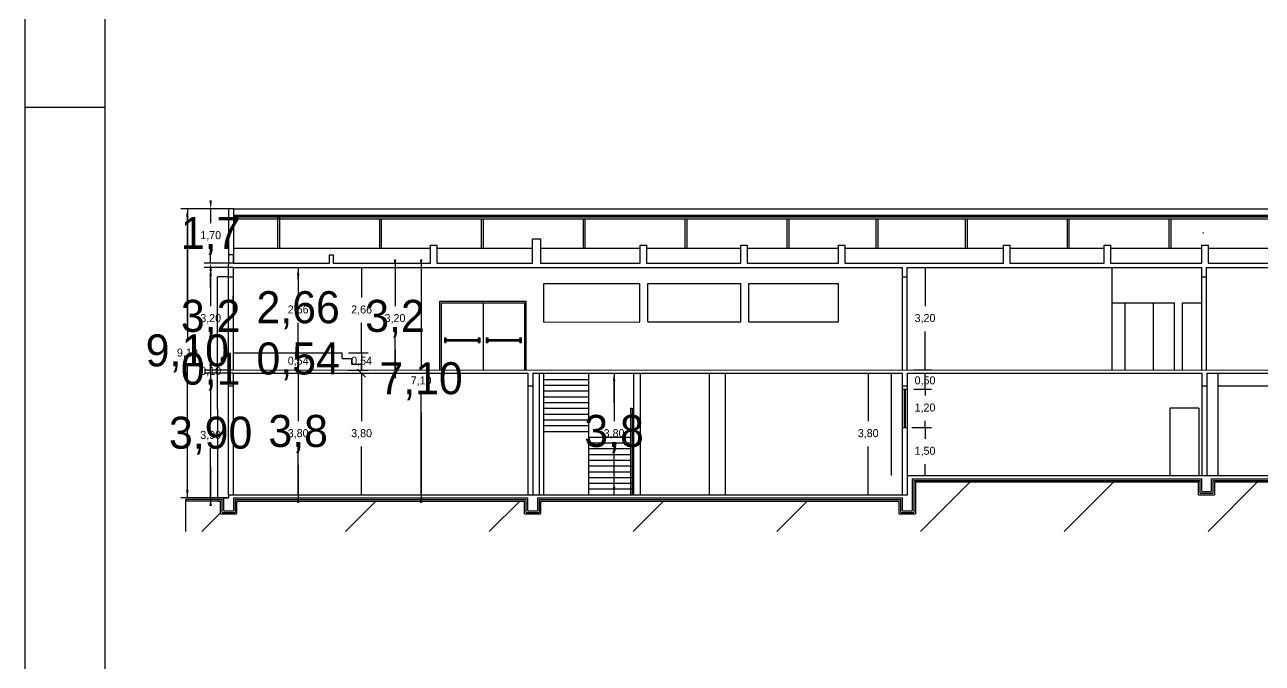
# Model space of a CAD drawing. Header units: metres. Extents: x -999 to 3200, y -1400 to 5056.
# Drawn here: x 1416.61 to 1455.26, y 4745.21 to 4765.15 of the extents above; entities that cross this region are included whole.
import ezdxf

# ---------------------------------------------------------------- set-up
doc = ezdxf.new("R2010")
doc.units = ezdxf.units.M
for name, color, linetype, true_color in [('0.1', 7, 'Continuous', 0x000001), ('01', 7, 'Continuous', 0x000001), ('1', 7, 'Continuous', 0x000001), ('Capa3', 7, 'Continuous', 0x000003), ('LINHA FINAS', 1, 'Continuous', 0x010c03), ('PAREDE', 7, 'Continuous', 0x000005), ('S2MARGF', 7, 'Continuous', 0x000004), ('S2MARGG', 7, 'Continuous', 0x00000d), ('Vão', 7, 'Continuous', 0x000002)]:
    doc.layers.add(name, color=color, linetype=linetype, true_color=true_color)

# ---------------------------------------------------------------- blocks, each defined once
blk = doc.blocks.new('*D217')
at = {"layer": '1', "color": 8}
for p, q in [((1442.475, 4754.274), (1443.155, 4754.274)), ((1442.955, 4750.474), (1442.955, 4751.978)), ((1442.475, 4750.474), (1443.155, 4750.474))]:
    blk.add_line(p, q, dxfattribs=at)
blk = doc.blocks.new('*D218')
at = {"layer": '1', "color": 8}
for p, q in [((1444.318, 4752.574), (1444.93, 4752.574)), ((1444.73, 4751.074), (1444.73, 4751.428)), ((1444.378, 4751.074), (1444.93, 4751.074))]:
    blk.add_line(p, q, dxfattribs=at)
blk = doc.blocks.new('*D219')
at = {"layer": '1', "color": 8}
for p, q in [((1444.378, 4753.774), (1444.93, 4753.774)), ((1444.378, 4752.574), (1444.93, 4752.574)), ((1444.73, 4752.574), (1444.73, 4752.324))]:
    blk.add_line(p, q, dxfattribs=at)
blk = doc.blocks.new('*D220')
at = {"layer": '1', "color": 8}
for p, q in [((1444.378, 4754.274), (1444.93, 4754.274)), ((1444.73, 4753.774), (1444.73, 4754.274)), ((1444.378, 4753.774), (1444.93, 4753.774))]:
    blk.add_line(p, q, dxfattribs=at)
blk = doc.blocks.new('*D221')
at = {"layer": '1', "color": 8}
for p, q in [((1444.377, 4757.567), (1444.93, 4757.567)), ((1444.73, 4757.567), (1444.73, 4756.364)), ((1444.377, 4754.37), (1444.93, 4754.37))]:
    blk.add_line(p, q, dxfattribs=at)
blk = doc.blocks.new('_OBLIQUE')
at = {"color": 7}
blk.add_line((-0.5, -0.5), (0.5, 0.5), dxfattribs=at)
blk = doc.blocks.new('*D223')
at = {"layer": '1', "color": 8}
for p, q in [((1427.132, 4754.274), (1427.132, 4752.77)), ((1427.132, 4750.474), (1427.132, 4751.978))]:
    blk.add_line(p, q, dxfattribs=at)
at = {"layer": '1', "color": 1, "xscale": 0.25, "yscale": 0.25, "zscale": 0.25, "rotation": 90}
blk.add_blockref('_OBLIQUE', (1427.132, 4754.274), dxfattribs=at)
blk = doc.blocks.new('*D224')
at = {"layer": '1', "color": 8}
for p, q in [((1426.726, 4754.907), (1427.332, 4754.907)), ((1427.132, 4754.907), (1427.132, 4754.367)), ((1426.726, 4754.367), (1427.332, 4754.367))]:
    blk.add_line(p, q, dxfattribs=at)
blk = doc.blocks.new('*D225')
at = {"layer": '1', "color": 8}
for p, q in [((1426.726, 4757.567), (1427.332, 4757.567)), ((1427.132, 4754.907), (1427.132, 4755.841)), ((1426.726, 4754.907), (1427.332, 4754.907))]:
    blk.add_line(p, q, dxfattribs=at)
blk = doc.blocks.new('_CLOSEDFILLED')
at = {"color": 0, "linetype": 'BYBLOCK'}
blk.add_solid([(-1, 0.16), (0, 0), (-1, -0.16)], dxfattribs=at)

msp = doc.modelspace()

# ---------------------------------------------------------------- hatches: boundary and pattern name
at = {"layer": '1'}
h = msp.add_hatch(dxfattribs=at)
h.set_pattern_fill('ANSI31', color=1)
h.paths.add_polyline_path([(1475.929, 4751.524), (1475.078, 4751.524), (1475.078, 4751.074), (1474.578, 4751.074), (1474.578, 4751.474), (1465.828, 4751.474), (1465.828, 4750.474), (1465.328, 4750.474), (1465.328, 4750.874), (1453.773, 4750.874), (1453.773, 4750.474), (1453.273, 4750.474), (1453.273, 4750.874), (1444.428, 4750.874), (1444.428, 4749.874), (1443.928, 4749.874), (1443.928, 4750.274), (1432.723, 4750.274), (1432.723, 4749.874), (1432.223, 4749.874), (1432.223, 4750.274), (1423.228, 4750.274), (1423.228, 4749.874), (1422.728, 4749.874), (1422.728, 4750.274), (1421.628, 4750.274), (1421.628, 4749.324), (1475.929, 4749.324), (1475.929, 4751.524)])

# ---------------------------------------------------------------- linework, layer by layer
at = {"color": 1}
for p, q in [((1422.417, 4759.657), (1422.417, 4759.526)), ((1422.977, 4759.407), (1421.689, 4759.407)), ((1421.689, 4755.859), (1421.689, 4759.157)), ((1423.127, 4759.407), (1422.417, 4759.407)), ((1423.127, 4757.707), (1422.417, 4757.707)), ((1422.417, 4757.588), (1422.417, 4757.457)), ((1423.127, 4757.567), (1422.417, 4757.567)), ((1425.15, 4757.567), (1425.15, 4757.567)), ((1428.174, 4757.567), (1428.175, 4757.567)), ((1428.175, 4757.817), (1428.175, 4756.936)), ((1428.786, 4757.567), (1428.99, 4757.567)), ((1428.99, 4757.817), (1428.99, 4754.989)), ((1422.417, 4756.935), (1422.417, 4757.317)), ((1425.15, 4757.206), (1425.15, 4757.317)), ((1425.15, 4755.157), (1425.15, 4755.407)), ((1425.15, 4755.157), (1425.15, 4755.268)), ((1422.417, 4754.617), (1422.417, 4754.998)), ((1422.417, 4754.617), (1422.417, 4754.867)), ((1425.15, 4754.907), (1425.15, 4754.907)), ((1425.15, 4754.907), (1425.15, 4754.907)), ((1428.175, 4754.998), (1428.175, 4754.117)), ((1422.417, 4754.517), (1422.417, 4753.289)), ((1425.15, 4754.524), (1425.15, 4753.343)), ((1423.127, 4754.367), (1422.417, 4754.367)), ((1423.127, 4754.367), (1422.417, 4754.367)), ((1423.128, 4754.267), (1422.417, 4754.267)), ((1423.127, 4754.267), (1422.417, 4754.267)), ((1425.15, 4754.367), (1425.15, 4754.367)), ((1425.15, 4754.274), (1425.15, 4754.274)), ((1425.15, 4754.117), (1425.15, 4753.867)), ((1428.175, 4754.367), (1428.175, 4754.367)), ((1434.723, 4754.274), (1435.018, 4754.274)), ((1421.689, 4750.624), (1421.689, 4753.922)), ((1422.417, 4754.017), (1422.417, 4753.767)), ((1435.018, 4753.343), (1435.018, 4754.024)), ((1428.99, 4753.052), (1428.99, 4750.224)), ((1425.15, 4751.405), (1425.15, 4750.224)), ((1435.018, 4750.724), (1435.018, 4751.405)), ((1422.417, 4751.352), (1422.417, 4750.124)), ((1422.978, 4750.374), (1421.689, 4750.374)), ((1422.978, 4750.374), (1422.417, 4750.374)), ((1425.15, 4750.474), (1425.15, 4750.474)), ((1428.786, 4750.474), (1428.99, 4750.474)), ((1434.723, 4750.474), (1435.018, 4750.474))]:
    msp.add_line(p, q, dxfattribs=at)
at = {"color": 7}
for p, q in [((1444.378, 4750.924, 0), (1453.323, 4750.924, 0)), ((1444.378, 4750.924, 0), (1444.378, 4749.924, 0)), ((1444.428, 4750.874, 0), (1453.273, 4750.874, 0)), ((1444.428, 4750.874, 0), (1444.428, 4749.874, 0)), ((1453.273, 4750.474, 0), (1453.273, 4750.874, 0)), ((1453.323, 4750.524, 0), (1453.323, 4750.924, 0)), ((1453.723, 4750.924, 0), (1465.378, 4750.924, 0)), ((1453.723, 4750.924, 0), (1453.723, 4750.524, 0)), ((1453.773, 4750.874, 0), (1465.328, 4750.874, 0)), ((1453.773, 4750.874, 0), (1453.773, 4750.474, 0)), ((1422.628, 4750.324, 0), (1421.628, 4750.324, 0)), ((1422.628, 4750.274, 0), (1421.628, 4750.274, 0)), ((1422.628, 4750.324, 0), (1422.778, 4750.324, 0)), ((1422.628, 4750.274, 0), (1422.728, 4750.274, 0)), ((1422.728, 4749.874, 0), (1422.728, 4750.274, 0)), ((1422.778, 4749.924, 0), (1422.778, 4750.324, 0)), ((1423.178, 4750.324, 0), (1432.273, 4750.324, 0)), ((1423.178, 4750.324, 0), (1423.178, 4749.924, 0)), ((1423.228, 4750.274, 0), (1432.223, 4750.274, 0)), ((1423.228, 4750.274, 0), (1423.228, 4749.874, 0)), ((1432.223, 4749.874, 0), (1432.223, 4750.274, 0)), ((1432.273, 4749.924, 0), (1432.273, 4750.324, 0)), ((1432.673, 4750.324, 0), (1443.978, 4750.324, 0)), ((1432.673, 4750.324, 0), (1432.673, 4749.924, 0)), ((1432.723, 4750.274, 0), (1443.928, 4750.274, 0)), ((1432.723, 4750.274, 0), (1432.723, 4749.874, 0)), ((1443.928, 4749.874, 0), (1443.928, 4750.274, 0)), ((1443.978, 4749.924, 0), (1443.978, 4750.324, 0)), ((1453.273, 4750.474, 0), (1453.773, 4750.474, 0)), ((1453.323, 4750.524, 0), (1453.723, 4750.524, 0)), ((1422.728, 4749.874, 0), (1423.228, 4749.874, 0)), ((1422.778, 4749.924, 0), (1423.178, 4749.924, 0)), ((1432.223, 4749.874, 0), (1432.723, 4749.874, 0)), ((1432.273, 4749.924, 0), (1432.673, 4749.924, 0)), ((1443.928, 4749.874, 0), (1444.428, 4749.874, 0)), ((1443.978, 4749.924, 0), (1444.378, 4749.924, 0))]:
    msp.add_line(p, q, dxfattribs=at)
at = {"layer": '0.1', "color": 1}
for p, q in [((1474.678, 4759.197, 0), (1423.127, 4759.197, 0)), ((1474.678, 4759.167, 0), (1423.127, 4759.167, 0)), ((1474.678, 4759.137, 0), (1423.127, 4759.137, 0)), ((1474.678, 4759.077, 0), (1423.127, 4759.077, 0)), ((1443.198, 4759.077, 0), (1443.198, 4758.167, 0)), ((1443.258, 4759.077, 0), (1443.258, 4758.167, 0)), ((1429.279, 4758.167, 0), (1423.127, 4758.167, 0)), ((1432.469, 4758.167, 0), (1429.479, 4758.167, 0)), ((1435.829, 4758.167, 0), (1432.719, 4758.167, 0)), ((1438.979, 4758.167, 0), (1436.029, 4758.167, 0)), ((1442.029, 4758.167, 0), (1439.179, 4758.167, 0)), ((1443.198, 4758.167, 0), (1442.229, 4758.167, 0)), ((1447.179, 4758.167, 0), (1443.198, 4758.167, 0)), ((1450.329, 4758.167, 0), (1447.379, 4758.167, 0)), ((1453.379, 4758.167, 0), (1450.529, 4758.167, 0)), ((1458.879, 4758.167, 0), (1453.579, 4758.167, 0))]:
    msp.add_line(p, q, dxfattribs=at)
at = {"layer": '01', "color": 1}
for p, q in [((1424.504, 4759.137, 0), (1424.504, 4758.167, 0)), ((1424.564, 4759.137, 0), (1424.564, 4758.167, 0)), ((1427.686, 4759.077, 0), (1427.686, 4758.167, 0)), ((1427.746, 4759.077, 0), (1427.746, 4758.167, 0)), ((1430.867, 4759.077, 0), (1430.867, 4758.167, 0)), ((1430.927, 4759.077, 0), (1430.927, 4758.167, 0)), ((1434.049, 4759.077, 0), (1434.049, 4758.167, 0)), ((1434.109, 4759.077, 0), (1434.109, 4758.167, 0)), ((1437.23, 4759.077, 0), (1437.23, 4758.167, 0)), ((1437.29, 4759.077, 0), (1437.29, 4758.167, 0)), ((1440.412, 4759.077, 0), (1440.412, 4758.167, 0)), ((1440.472, 4759.077, 0), (1440.472, 4758.167, 0)), ((1445.984, 4759.077, 0), (1445.984, 4758.167, 0)), ((1446.044, 4759.077, 0), (1446.044, 4758.167, 0)), ((1449.166, 4759.077, 0), (1449.166, 4758.167, 0)), ((1449.226, 4759.077, 0), (1449.226, 4758.167, 0)), ((1452.347, 4759.077, 0), (1452.347, 4758.167, 0)), ((1452.407, 4759.077, 0), (1452.407, 4758.167, 0))]:
    msp.add_line(p, q, dxfattribs=at)
at = {"layer": '1', "color": 8}
for p, q in [((1422.777, 4759.407), (1421.489, 4759.407)), ((1421.689, 4759.407), (1421.689, 4755.286)), ((1422.927, 4759.407), (1422.217, 4759.407)), ((1422.417, 4759.407), (1422.417, 4758.953)), ((1422.417, 4757.707), (1422.417, 4758.161)), ((1422.927, 4757.707), (1422.217, 4757.707)), ((1422.927, 4757.567), (1422.217, 4757.567)), ((1422.417, 4757.567), (1422.417, 4756.363)), ((1425.15, 4757.567), (1425.15, 4756.633)), ((1426.726, 4757.567), (1427.332, 4757.567)), ((1427.132, 4757.567), (1427.132, 4756.633)), ((1428.175, 4757.567), (1428.175, 4756.363)), ((1428.374, 4757.567), (1428.375, 4757.567)), ((1428.986, 4757.567), (1429.19, 4757.567)), ((1428.99, 4757.567), (1428.99, 4754.416)), ((1444.377, 4757.567), (1444.93, 4757.567)), ((1444.73, 4757.567), (1444.73, 4756.364)), ((1425.15, 4754.907), (1425.15, 4755.841)), ((1427.132, 4754.907), (1427.132, 4755.841)), ((1422.417, 4754.367), (1422.417, 4755.571)), ((1428.175, 4754.367), (1428.175, 4755.571)), ((1444.73, 4754.37), (1444.73, 4755.572)), ((1425.15, 4754.907), (1425.15, 4754.367)), ((1426.726, 4754.907), (1427.332, 4754.907)), ((1426.726, 4754.907), (1427.332, 4754.907)), ((1427.132, 4754.907), (1427.132, 4754.367)), ((1421.689, 4750.374), (1421.689, 4754.495)), ((1422.417, 4754.367), (1422.417, 4754.617)), ((1422.927, 4754.367), (1422.217, 4754.367)), ((1422.927, 4754.367), (1422.217, 4754.367)), ((1422.928, 4754.267), (1422.217, 4754.267)), ((1422.927, 4754.267), (1422.217, 4754.267)), ((1422.417, 4754.267), (1422.417, 4754.367)), ((1422.417, 4754.267), (1422.417, 4752.716)), ((1422.417, 4754.267), (1422.417, 4754.017)), ((1424.95, 4754.367), (1424.95, 4754.367)), ((1425.15, 4754.274), (1425.15, 4752.77)), ((1425.35, 4754.274), (1425.35, 4754.274)), ((1426.726, 4754.367), (1427.332, 4754.367)), ((1427.132, 4754.274), (1427.132, 4752.77)), ((1434.923, 4754.274), (1435.218, 4754.274)), ((1435.018, 4754.274), (1435.018, 4752.77)), ((1442.475, 4754.274), (1443.155, 4754.274)), ((1442.955, 4754.274), (1442.955, 4752.77)), ((1444.377, 4754.37), (1444.93, 4754.37)), ((1444.378, 4754.274), (1444.93, 4754.274)), ((1444.73, 4753.774), (1444.73, 4754.274)), ((1444.378, 4753.774), (1444.93, 4753.774)), ((1444.378, 4753.774), (1444.93, 4753.774)), ((1444.73, 4753.774), (1444.73, 4754.024)), ((1444.73, 4753.774), (1444.73, 4753.57)), ((1428.99, 4750.474), (1428.99, 4753.625)), ((1444.318, 4752.574), (1444.93, 4752.574)), ((1444.378, 4752.574), (1444.93, 4752.574)), ((1444.73, 4752.574), (1444.73, 4752.778)), ((1444.73, 4752.574), (1444.73, 4752.22)), ((1444.73, 4752.574), (1444.73, 4752.324)), ((1422.417, 4750.374), (1422.417, 4751.925)), ((1425.15, 4750.474), (1425.15, 4751.978)), ((1427.132, 4750.474), (1427.132, 4751.978)), ((1435.018, 4750.474), (1435.018, 4751.978)), ((1442.955, 4750.474), (1442.955, 4751.978)), ((1444.73, 4751.074), (1444.73, 4751.428)), ((1444.378, 4751.074), (1444.93, 4751.074)), ((1422.778, 4750.374), (1421.489, 4750.374)), ((1422.778, 4750.374), (1422.217, 4750.374)), ((1425.35, 4750.474), (1425.35, 4750.474)), ((1428.986, 4750.474), (1429.19, 4750.474)), ((1434.923, 4750.474), (1435.218, 4750.474)), ((1442.475, 4750.474), (1443.155, 4750.474))]:
    msp.add_line(p, q, dxfattribs=at)
at = {"layer": '1', "color": 1}
for p, q in [((1423.127, 4759.407, 0), (1422.977, 4759.407, 0)), ((1423.127, 4759.407, 0), (1474.828, 4759.407, 0)), ((1422.977, 4757.277, 0), (1422.628, 4757.277, 0)), ((1432.827, 4757.068, 0), (1435.827, 4757.069, 0)), ((1432.827, 4755.868, 0), (1432.827, 4757.068, 0)), ((1435.827, 4755.869, 0), (1435.827, 4757.069, 0)), ((1436.077, 4755.869, 0), (1436.077, 4757.069, 0)), ((1436.077, 4757.069, 0), (1438.977, 4757.069, 0)), ((1438.977, 4755.869, 0), (1438.977, 4757.069, 0)), ((1439.227, 4755.869, 0), (1439.227, 4757.069, 0)), ((1439.227, 4757.069, 0), (1442.027, 4757.069, 0)), ((1442.027, 4755.869, 0), (1442.027, 4757.069, 0)), ((1429.577, 4754.37, 0), (1429.577, 4756.518, 0)), ((1429.577, 4756.518, 0), (1432.277, 4756.518, 0)), ((1429.627, 4754.37, 0), (1429.627, 4756.468, 0)), ((1429.627, 4756.468, 0), (1432.227, 4756.468, 0)), ((1430.927, 4756.468, 0), (1430.927, 4754.368, 0)), ((1432.077, 4756.468, 0), (1432.077, 4756.468, 0)), ((1432.127, 4756.468, 0), (1432.127, 4756.468, 0)), ((1432.227, 4754.368, 0), (1432.227, 4756.468, 0)), ((1432.277, 4754.368, 0), (1432.277, 4756.518, 0)), ((1432.827, 4755.868, 0), (1435.827, 4755.869, 0)), ((1436.077, 4755.869, 0), (1438.977, 4755.869, 0)), ((1439.227, 4755.869, 0), (1442.027, 4755.869, 0)), ((1429.727, 4755.229, 0), (1429.727, 4755.369, 0)), ((1429.727, 4755.369, 0), (1429.777, 4755.369, 0)), ((1429.727, 4755.319, 0), (1430.827, 4755.319, 0)), ((1429.727, 4755.279, 0), (1430.827, 4755.279, 0)), ((1429.727, 4755.229, 0), (1429.777, 4755.229, 0)), ((1429.777, 4755.319, 0), (1429.777, 4755.369, 0)), ((1429.777, 4755.229, 0), (1429.777, 4755.279, 0)), ((1430.777, 4755.369, 0), (1430.777, 4755.319, 0)), ((1430.777, 4755.369, 0), (1430.827, 4755.369, 0)), ((1430.777, 4755.279, 0), (1430.777, 4755.229, 0)), ((1430.777, 4755.229, 0), (1430.827, 4755.229, 0)), ((1430.827, 4755.369, 0), (1430.827, 4755.229, 0)), ((1431.027, 4755.369, 0), (1431.027, 4755.229, 0)), ((1431.027, 4755.369, 0), (1431.077, 4755.369, 0)), ((1431.027, 4755.319, 0), (1432.127, 4755.319, 0)), ((1431.027, 4755.279, 0), (1432.127, 4755.279, 0)), ((1431.027, 4755.229, 0), (1431.077, 4755.229, 0)), ((1431.077, 4755.369, 0), (1431.077, 4755.319, 0)), ((1431.077, 4755.279, 0), (1431.077, 4755.229, 0)), ((1432.077, 4755.319, 0), (1432.077, 4755.369, 0)), ((1432.077, 4755.369, 0), (1432.127, 4755.369, 0)), ((1432.077, 4755.229, 0), (1432.077, 4755.279, 0)), ((1432.077, 4755.229, 0), (1432.127, 4755.229, 0)), ((1432.127, 4755.229, 0), (1432.127, 4755.369, 0)), ((1432.828, 4754.074, 0), (1434.228, 4754.074, 0)), ((1434.228, 4750.474, 0), (1434.228, 4754.274, 0)), ((1438.003, 4750.474, 0), (1438.003, 4754.274, 0)), ((1438.503, 4750.474, 0), (1438.503, 4754.274, 0)), ((1432.828, 4753.894, 0), (1434.228, 4753.894, 0)), ((1432.828, 4753.714, 0), (1434.228, 4753.714, 0)), ((1453.878, 4753.874, 0), (1457.328, 4753.874, 0)), ((1432.828, 4753.534, 0), (1434.228, 4753.534, 0)), ((1432.828, 4753.354, 0), (1434.228, 4753.354, 0)), ((1432.828, 4753.174, 0), (1434.228, 4753.174, 0)), ((1432.828, 4752.994, 0), (1434.228, 4752.994, 0)), ((1435.543, 4750.474, 0), (1435.543, 4753.174, 0)), ((1435.543, 4753.174, 0), (1435.584, 4753.174, 0)), ((1435.584, 4753.174, 0), (1435.584, 4750.474, 0)), ((1452.378, 4753.174, 0), (1452.378, 4751.074, 0)), ((1453.278, 4753.174, 0), (1452.378, 4753.174, 0)), ((1453.278, 4753.174, 0), (1453.278, 4751.074, 0)), ((1432.828, 4752.814, 0), (1434.228, 4752.814, 0)), ((1432.828, 4752.634, 0), (1434.228, 4752.634, 0)), ((1432.828, 4752.454, 0), (1434.228, 4752.454, 0)), ((1434.228, 4752.274, 0), (1435.543, 4752.274, 0)), ((1435.584, 4752.274, 0), (1435.628, 4752.274, 0)), ((1434.228, 4752.094, 0), (1435.543, 4752.094, 0)), ((1434.228, 4751.914, 0), (1435.543, 4751.914, 0)), ((1435.584, 4752.094, 0), (1435.628, 4752.094, 0)), ((1435.584, 4751.914, 0), (1435.628, 4751.914, 0)), ((1434.228, 4751.734, 0), (1435.543, 4751.734, 0)), ((1434.228, 4751.554, 0), (1435.543, 4751.554, 0)), ((1434.228, 4751.374, 0), (1435.628, 4751.374, 0)), ((1435.543, 4751.374, 0), (1435.584, 4751.374, 0)), ((1435.543, 4751.374, 0), (1435.584, 4751.374, 0)), ((1435.584, 4751.734, 0), (1435.628, 4751.734, 0)), ((1435.584, 4751.554, 0), (1435.628, 4751.554, 0)), ((1434.228, 4751.194, 0), (1435.543, 4751.194, 0)), ((1434.228, 4751.014, 0), (1435.628, 4751.014, 0)), ((1435.584, 4751.194, 0), (1435.628, 4751.194, 0)), ((1434.228, 4750.834, 0), (1435.628, 4750.834, 0)), ((1434.228, 4750.654, 0), (1435.628, 4750.654, 0)), ((1421.628, 4750.324, 0), (1421.628, 4749.324, 0)), ((1432.828, 4750.474, 0), (1435.628, 4750.474, 0)), ((1435.543, 4750.474, 0), (1435.584, 4750.474, 0))]:
    msp.add_line(p, q, dxfattribs=at)
at = {"layer": 'Capa3', "color": 3}
for p, q in [((1450.577, 4756.471, 0), (1452.527, 4756.471, 0)), ((1450.975, 4756.471, 0), (1450.975, 4754.372, 0)), ((1451.859, 4756.471, 0), (1451.86, 4754.372, 0)), ((1452.527, 4754.371, 0), (1452.527, 4756.471, 0)), ((1452.777, 4754.371, 0), (1452.777, 4756.471, 0)), ((1452.777, 4756.471, 0), (1453.377, 4756.471, 0))]:
    msp.add_line(p, q, dxfattribs=at)
at = {"layer": 'Defpoints'}
for p in [(1421.689, 4759.407), (1422.977, 4759.407), (1423.127, 4759.407, 0), (1422.417, 4757.707), (1422.417, 4757.567), (1423.127, 4757.707, 0), (1423.127, 4757.567, 0), (1425.15, 4757.567, 0), (1425.15, 4757.567), (1426.526, 4757.567, 0), (1427.132, 4757.567), (1428.174, 4757.567, 0), (1428.786, 4757.567, 0), (1444.177, 4757.567, 0), (1425.15, 4754.907, 0), (1425.15, 4754.907), (1426.526, 4754.907, 0), (1426.526, 4754.907, 0), (1422.417, 4754.367), (1423.127, 4754.367, 0), (1423.127, 4754.367, 0), (1423.127, 4754.267, 0), (1423.128, 4754.267, 0), (1425.15, 4754.367, 0), (1425.15, 4754.367), (1425.15, 4754.274, 0), (1426.526, 4754.367, 0), (1427.132, 4754.367), (1427.132, 4754.274), (1428.175, 4754.367, 0), (1428.175, 4754.367), (1434.723, 4754.274, 0), (1435.018, 4754.274), (1442.275, 4754.274), (1442.955, 4754.274), (1444.177, 4754.37, 0), (1444.178, 4754.274), (1444.73, 4754.37), (1444.73, 4754.274), (1444.178, 4753.774), (1444.178, 4753.774), (1444.73, 4753.774), (1444.118, 4752.574), (1444.178, 4752.574), (1444.73, 4752.574), (1444.178, 4751.074), (1422.417, 4750.374), (1422.978, 4750.374, 0), (1422.978, 4750.374, 0), (1425.15, 4750.474, 0), (1425.15, 4750.474), (1427.132, 4750.474), (1427.132, 4750.474), (1428.786, 4750.474, 0), (1428.99, 4750.474), (1434.723, 4750.474, 0), (1442.275, 4750.474)]:
    msp.add_point(p, dxfattribs=at)
at = {"layer": 'LINHA FINAS', "color": 1, "true_color": 0x010c03}
for p, q in [((1422.628, 4753.15, 0), (1422.628, 4757.277, 0)), ((1432.828, 4750.474, 0), (1432.828, 4754.274, 0)), ((1443.678, 4754.274, 0), (1443.678, 4751.074, 0)), ((1453.878, 4754.274, 0), (1453.878, 4751.074, 0)), ((1444.088, 4752.574, 0), (1444.088, 4753.774, 0)), ((1444.118, 4752.574, 0), (1444.118, 4753.774, 0)), ((1422.628, 4753.15, 0), (1422.628, 4750.374, 0))]:
    msp.add_line(p, q, dxfattribs=at)
at = {"layer": 'PAREDE', "color": 5}
for p, q in [((1422.977, 4759.407, 0), (1422.977, 4757.667, 0)), ((1423.127, 4759.407, 0), (1444.027, 4759.407, 0)), ((1423.127, 4759.407, 0), (1423.127, 4757.707, 0)), ((1432.469, 4757.707, 0), (1432.469, 4758.467, 0)), ((1432.469, 4758.467, 0), (1432.719, 4758.467, 0)), ((1432.719, 4758.467, 0), (1432.719, 4757.707, 0)), ((1453.412, 4758.651, 0), (1453.432, 4758.651, 0)), ((1453.425, 4758.651, 0), (1453.412, 4758.651, 0)), ((1423.127, 4757.967, 0), (1422.977, 4757.967, 0)), ((1426.128, 4757.707, 0), (1426.128, 4757.967, 0)), ((1426.128, 4757.967, 0), (1426.248, 4757.967, 0)), ((1426.248, 4757.967, 0), (1426.248, 4757.707, 0)), ((1429.279, 4757.707, 0), (1429.279, 4758.267, 0)), ((1429.279, 4758.267, 0), (1429.479, 4758.267, 0)), ((1429.479, 4758.267, 0), (1429.479, 4757.707, 0)), ((1435.829, 4757.707, 0), (1435.829, 4758.267, 0)), ((1435.829, 4758.267, 0), (1436.029, 4758.267, 0)), ((1436.029, 4758.267, 0), (1436.029, 4757.707, 0)), ((1438.979, 4757.707, 0), (1438.979, 4758.267, 0)), ((1438.979, 4758.267, 0), (1439.179, 4758.267, 0)), ((1439.179, 4758.267, 0), (1439.179, 4757.707, 0)), ((1442.029, 4757.707, 0), (1442.029, 4758.267, 0)), ((1442.029, 4758.267, 0), (1442.229, 4758.267, 0)), ((1442.229, 4758.267, 0), (1442.229, 4757.707, 0)), ((1447.179, 4757.707, 0), (1447.179, 4758.267, 0)), ((1447.179, 4758.267, 0), (1447.379, 4758.267, 0)), ((1447.379, 4758.267, 0), (1447.379, 4757.707, 0)), ((1450.329, 4757.707, 0), (1450.329, 4758.267, 0)), ((1450.329, 4758.267, 0), (1450.529, 4758.267, 0)), ((1450.529, 4758.267, 0), (1450.529, 4757.707, 0)), ((1453.379, 4757.707, 0), (1453.379, 4758.267, 0)), ((1453.379, 4758.267, 0), (1453.579, 4758.267, 0)), ((1453.579, 4758.267, 0), (1453.579, 4757.707, 0)), ((1422.978, 4754.367, 0), (1422.978, 4757.667, 0)), ((1423.127, 4757.567, 0), (1422.978, 4757.567, 0)), ((1423.127, 4757.707, 0), (1426.128, 4757.707, 0)), ((1423.127, 4757.567, 0), (1444.027, 4757.567, 0)), ((1423.127, 4754.367, 0), (1423.127, 4757.567, 0)), ((1426.248, 4757.707, 0), (1429.279, 4757.707, 0)), ((1429.479, 4757.707, 0), (1432.469, 4757.707, 0)), ((1432.719, 4757.707, 0), (1435.829, 4757.707, 0)), ((1436.029, 4757.707, 0), (1438.979, 4757.707, 0)), ((1439.179, 4757.707, 0), (1442.029, 4757.707, 0)), ((1442.229, 4757.707, 0), (1444.027, 4757.707, 0)), ((1442.229, 4757.707, 0), (1447.179, 4757.707, 0)), ((1444.027, 4754.37, 0), (1444.027, 4757.567, 0)), ((1444.177, 4757.567, 0), (1453.377, 4757.567, 0)), ((1444.177, 4754.37, 0), (1444.177, 4757.567, 0)), ((1447.379, 4757.707, 0), (1450.329, 4757.707, 0)), ((1450.529, 4757.707, 0), (1453.377, 4757.707, 0)), ((1450.577, 4754.361, 0), (1450.577, 4757.567, 0)), ((1453.377, 4754.361, 0), (1453.377, 4757.567, 0)), ((1453.527, 4757.567, 0), (1458.977, 4757.567, 0)), ((1453.527, 4754.361, 0), (1453.527, 4757.567, 0)), ((1453.579, 4757.707, 0), (1458.879, 4757.707, 0)), ((1422.977, 4757.277, 0), (1423.127, 4757.277, 0)), ((1444.027, 4757.277, 0), (1444.177, 4757.277, 0)), ((1453.377, 4757.277, 0), (1453.527, 4757.277, 0)), ((1423.126, 4754.907, 0), (1426.526, 4754.907, 0)), ((1426.526, 4754.727, 0), (1426.526, 4754.907, 0)), ((1426.526, 4754.727, 0), (1426.826, 4754.727, 0)), ((1426.827, 4754.547, 0), (1426.826, 4754.727, 0)), ((1426.827, 4754.547, 0), (1427.127, 4754.547, 0)), ((1427.127, 4754.367, 0), (1427.127, 4754.547, 0)), ((1422.978, 4754.367, 0), (1474.828, 4754.374, 0)), ((1422.978, 4754.274, 0), (1422.978, 4754.367, 0)), ((1422.978, 4750.474, 0), (1422.978, 4754.274, 0)), ((1423.127, 4754.267, 0), (1423.127, 4754.267, 0)), ((1423.128, 4750.474, 0), (1423.128, 4754.274, 0)), ((1423.128, 4754.274, 0), (1432.328, 4754.274, 0)), ((1432.328, 4754.274, 0), (1432.328, 4750.474, 0)), ((1432.478, 4754.274, 0), (1432.478, 4750.474, 0)), ((1432.478, 4754.274, 0), (1444.028, 4754.274, 0)), ((1432.678, 4754.274, 0), (1432.678, 4750.474, 0)), ((1435.628, 4754.274, 0), (1435.628, 4750.474, 0)), ((1435.828, 4754.274, 0), (1435.828, 4750.474, 0)), ((1444.028, 4753.774, 0), (1444.028, 4754.274, 0)), ((1444.178, 4753.774, 0), (1444.178, 4754.274, 0)), ((1444.178, 4754.274, 0), (1453.378, 4754.274, 0)), ((1453.378, 4754.274, 0), (1453.378, 4751.074, 0)), ((1453.528, 4754.274, 0), (1453.528, 4751.074, 0)), ((1453.528, 4754.274, 0), (1465.428, 4754.274, 0)), ((1422.978, 4753.874, 0), (1423.128, 4753.874, 0)), ((1432.328, 4753.874, 0), (1432.478, 4753.874, 0)), ((1444.028, 4753.874, 0), (1444.178, 4753.874, 0)), ((1444.028, 4753.774, 0), (1444.178, 4753.774, 0)), ((1453.378, 4753.874, 0), (1453.528, 4753.874, 0)), ((1444.028, 4750.474, 0), (1444.028, 4752.574, 0)), ((1444.028, 4752.574, 0), (1444.178, 4752.574, 0)), ((1444.178, 4750.474, 0), (1444.178, 4752.574, 0)), ((1444.178, 4751.074, 0), (1453.528, 4751.074, 0)), ((1444.328, 4750.974, 0), (1453.373, 4750.974, 0)), ((1444.328, 4750.974, 0), (1444.328, 4749.974, 0)), ((1453.373, 4750.574, 0), (1453.373, 4750.974, 0)), ((1453.528, 4751.074, 0), (1465.578, 4751.074, 0)), ((1453.673, 4750.974, 0), (1465.428, 4750.974, 0)), ((1453.673, 4750.974, 0), (1453.673, 4750.574, 0)), ((1422.628, 4750.374, 0), (1422.978, 4750.374, 0)), ((1422.628, 4750.374, 0), (1422.978, 4750.374, 0)), ((1422.828, 4749.974, 0), (1422.828, 4750.374, 0)), ((1422.978, 4750.474, 0), (1432.478, 4750.474, 0)), ((1422.978, 4750.474, 0), (1422.978, 4750.374, 0)), ((1423.128, 4750.374, 0), (1432.323, 4750.374, 0)), ((1423.128, 4750.374, 0), (1423.128, 4749.974, 0)), ((1432.323, 4749.974, 0), (1432.323, 4750.374, 0)), ((1432.478, 4750.474, 0), (1444.178, 4750.474, 0)), ((1432.623, 4750.374, 0), (1444.028, 4750.374, 0)), ((1432.623, 4750.374, 0), (1432.623, 4749.974, 0)), ((1444.028, 4749.974, 0), (1444.028, 4750.374, 0)), ((1453.373, 4750.574, 0), (1453.673, 4750.574, 0)), ((1422.828, 4749.974, 0), (1423.128, 4749.974, 0)), ((1432.323, 4749.974, 0), (1432.623, 4749.974, 0)), ((1444.028, 4749.974, 0), (1444.328, 4749.974, 0))]:
    msp.add_line(p, q, dxfattribs=at)
for points in [[(1423.127, 4757.707), (1423.127, 4757.967)], [(1423.124, 4756.531), (1423.124, 4756.531), (1423.123, 4756.681)]]:
    msp.add_lwpolyline(points, dxfattribs=at)
at = {"layer": 'S2MARGF', "color": 4}
msp.add_line((1419.11, 4762.563), (1416.61, 4762.563), dxfattribs=at)
msp.add_lwpolyline([(1416.61, 4703.163), (1522.01, 4703.163), (1522.01, 4787.263), (1416.61, 4787.263)], close=True, dxfattribs=at)
at = {"layer": 'S2MARGG', "color": 13}
msp.add_line((1419.11, 4786.263), (1419.11, 4704.163), dxfattribs=at)
at = {"layer": 'Vão', "color": 2}
for p, q in [((1444.028, 4752.574, 0), (1444.028, 4753.774, 0)), ((1444.178, 4752.574, 0), (1444.178, 4753.774, 0))]:
    msp.add_line(p, q, dxfattribs=at)

# ---------------------------------------------------------------- block references
at = {"layer": '1', "color": 1, "xscale": 0.25, "yscale": 0.25}
for p, rotation in [((1422.417, 4759.407), 270), ((1421.689, 4759.407), 90), ((1422.417, 4757.707), 90), ((1422.417, 4757.567), 90), ((1425.15, 4757.567), 90), ((1428.175, 4757.567), 270), ((1428.99, 4757.567), 270), ((1425.15, 4754.907), 270), ((1425.15, 4754.907), 90), ((1422.417, 4754.367), 270), ((1422.417, 4754.367), 270), ((1422.417, 4754.267), 270), ((1425.15, 4754.367), 270), ((1425.15, 4754.274), 270), ((1422.417, 4754.267), 90), ((1428.175, 4754.367), 90), ((1435.018, 4754.274), 90), ((1421.689, 4750.374), 270), ((1435.018, 4750.474), 270), ((1422.417, 4750.374), 90), ((1425.15, 4750.474), 90), ((1428.99, 4750.474), 90)]:
    msp.add_blockref('_CLOSEDFILLED', p, dxfattribs=dict(at, rotation=rotation))
at = {"layer": '1', "color": 1}
for name in ['*D225', '*D221', '*D224', '*D223', '*D217', '*D220', '*D219', '*D218']:
    msp.add_blockref(name, (0, 0, 0), dxfattribs=at)

# ---------------------------------------------------------------- texts
at = {"layer": '1', "color": 1, "char_height": 1, "attachment_point": 5}
for s, insert in [('1,7', (1422.417, 4758.557)), ('2,66', (1425.15, 4756.237)), ('3,2', (1422.417, 4755.967)), ('3,2', (1428.175, 4755.967)), ('9,10', (1421.689, 4754.89)), ('0,54', (1425.15, 4754.637)), ('0,1', (1422.417, 4754.317)), ('7,10', (1428.99, 4754.02)), ('3,90', (1422.417, 4752.32)), ('3,8', (1425.15, 4752.374)), ('3,8', (1435.018, 4752.374))]:
    msp.add_mtext(s, dxfattribs=dict(at, insert=insert))
at = {"layer": '1', "color": 8, "char_height": 0.25, "attachment_point": 5}
for s, insert in [('1,70', (1422.417, 4758.557)), ('2,66', (1425.15, 4756.237)), ('2,66', (1427.132, 4756.237)), ('3,20', (1422.417, 4755.967)), ('3,20', (1428.175, 4755.967)), ('3,20', (1444.73, 4755.968)), ('9,10', (1421.689, 4754.89)), ('0,10', (1422.417, 4754.317)), ('0,54', (1425.15, 4754.637)), ('0,54', (1427.132, 4754.637)), ('7,10', (1428.99, 4754.02)), ('0,50', (1444.73, 4754.024)), ('1,20', (1444.73, 4753.174)), ('3,80', (1425.15, 4752.374)), ('3,80', (1427.132, 4752.374)), ('3,80', (1435.018, 4752.374)), ('3,80', (1442.955, 4752.374)), ('3,90', (1422.417, 4752.32)), ('1,50', (1444.73, 4751.824))]:
    msp.add_mtext(s, dxfattribs=dict(at, insert=insert))

doc.saveas('drawing.dxf')
